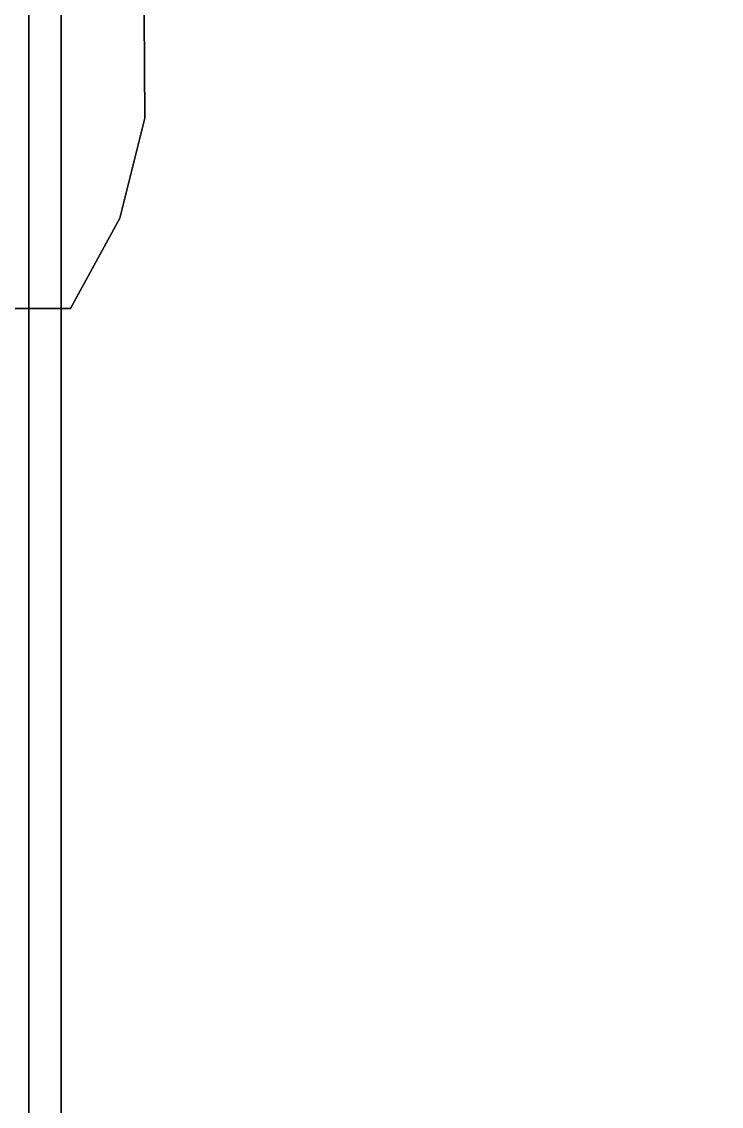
# Model space of a CAD drawing. Extents: x -170 to 1783, y -20 to 1205.
# Drawn here: x 25.961 to 27.238, y 707.207 to 709.186 of the extents above; entities that cross this region are included whole.
import ezdxf

# ---------------------------------------------------------------- set-up
doc = ezdxf.new("R2010")
doc.units = 0
doc.header["$LTSCALE"] = 96
doc.header["$MEASUREMENT"] = 0
for name, color, linetype in [('A-FURN-3-PANEL-TRIM', 7, 'Continuous'), ('A-FURN-3-WKSF-TOP', 7, 'Continuous'), ('A-FURN-3-WKSF-TRIM', 7, 'Continuous'), ('MAIN_PANEL', 7, 'Continuous'), ('MAIN_WKSURF', 7, 'Continuous')]:
    doc.layers.add(name, color=color, linetype=linetype)

# ---------------------------------------------------------------- blocks, each defined once
blk = doc.blocks.new('EC-EFN-244')
at = {"layer": 'A-FURN-3-PANEL-TRIM', "color": 60, "linetype": 'Continuous'}
for points in [[(23.4, -0.1348, 3.8013), (23.4, 0.3185, 3.8013), (23.4, 0.3185, 4.013), (23.4, -0.1348, 4.013)], [(23.5649, -0.2249, 3.8013), (23.4, -0.1348, 3.8013), (23.4, -0.1348, 4.013), (23.5649, -0.2249, 4.013)], [(23.7471, -0.2706, 3.8013), (23.5649, -0.2249, 3.8013), (23.5649, -0.2249, 4.013), (23.7471, -0.2706, 4.013)], [(23.935, -0.269, 3.8013), (23.7471, -0.2706, 3.8013), (23.7471, -0.2706, 4.013), (23.935, -0.269, 4.013)]]:
    blk.add_3dface(points, dxfattribs=at)
for points, invisible_edges in [([(23.9, 0.3185, 3.8013), (23.4, -0.1348, 3.8013), (23.9639, 0.0847, 3.8013), (23.9163, 0.1973, 3.8013)], 3), ([(23.9, 0.3185, 4.013), (23.9163, 0.1973, 4.013), (23.9639, 0.0847, 4.013), (23.4, -0.1348, 4.013)], 12), ([(23.9, 0.3185, 3.8013), (23.4, 0.3185, 3.8013), (23.4, -0.1348, 3.8013)], 12), ([(23.4, -0.1348, 4.013), (23.4, 0.3185, 4.013), (23.9, 0.3185, 4.013)], 12), ([(23.9639, 0.0847, 3.8013), (23.4, -0.1348, 3.8013), (24.0735, -0.1159, 3.8013), (24.0395, -0.0114, 3.8013)], 3), ([(23.9639, 0.0847, 4.013), (24.0395, -0.0114, 4.013), (24.0735, -0.1159, 4.013), (23.4, -0.1348, 4.013)], 12), ([(24.0735, -0.1159, 3.8013), (23.4, -0.1348, 3.8013), (23.935, -0.269, 3.8013), (24.0322, -0.2178, 3.8013)], 3), ([(24.0735, -0.1159, 4.013), (24.0322, -0.2178, 4.013), (23.935, -0.269, 4.013), (23.4, -0.1348, 4.013)], 12), ([(23.935, -0.269, 3.8013), (23.4, -0.1348, 3.8013), (23.5649, -0.2249, 3.8013), (23.7471, -0.2706, 3.8013)], 1), ([(23.935, -0.269, 4.013), (23.7471, -0.2706, 4.013), (23.5649, -0.2249, 4.013), (23.4, -0.1348, 4.013)], 8)]:
    blk.add_3dface(points, dxfattribs=dict(at, invisible_edges=invisible_edges))
blk = doc.blocks.new('EC-WYC-64-2424-T')
at = {"layer": 'A-FURN-3-WKSF-TOP', "color": 60, "linetype": 'Continuous'}
for points, invisible_edges in [([(0.118, -28.1146, 29), (23.882, -34.22, 29), (23.882, -70.632, 29), (0.118, -70.632, 29)], 5), ([(0.118, -28.1146, 27.75), (0.118, -70.632, 27.75), (23.882, -70.632, 27.75), (23.882, -34.22, 27.75)], 10)]:
    blk.add_3dface(points, dxfattribs=dict(at, invisible_edges=invisible_edges))
at = {"layer": 'A-FURN-3-WKSF-TRIM', "color": 40, "linetype": 'Continuous'}
for points in [[(0.059, -70.632, 28.9842), (0.0158, -70.632, 28.941), (0.0158, -28.1146, 28.941), (0.059, -28.1146, 28.9842)], [(0.0158, -70.632, 27.809), (0.059, -70.632, 27.7658), (0.059, -28.1146, 27.7658), (0.0158, -28.1146, 27.809)], [(0.118, -70.632, 29), (0.059, -70.632, 28.9842), (0.059, -28.1146, 28.9842), (0.118, -28.1146, 29)], [(0.059, -70.632, 27.7658), (0.118, -70.632, 27.75), (0.118, -28.1146, 27.75), (0.059, -28.1146, 27.7658)]]:
    blk.add_3dface(points, dxfattribs=at)

msp = doc.modelspace()

# ---------------------------------------------------------------- block references
at = {"layer": 'MAIN_PANEL', "color": 47, "linetype": 'Continuous', "rotation": 90}
msp.add_blockref('EC-EFN-244', (25.91551, 685.26241), dxfattribs=at)
at = {"layer": 'MAIN_WKSURF', "color": 47, "linetype": 'Continuous'}
msp.add_blockref('EC-WYC-64-2424-T', (25.91551, 757.26241), dxfattribs=at)

doc.saveas('drawing.dxf')
